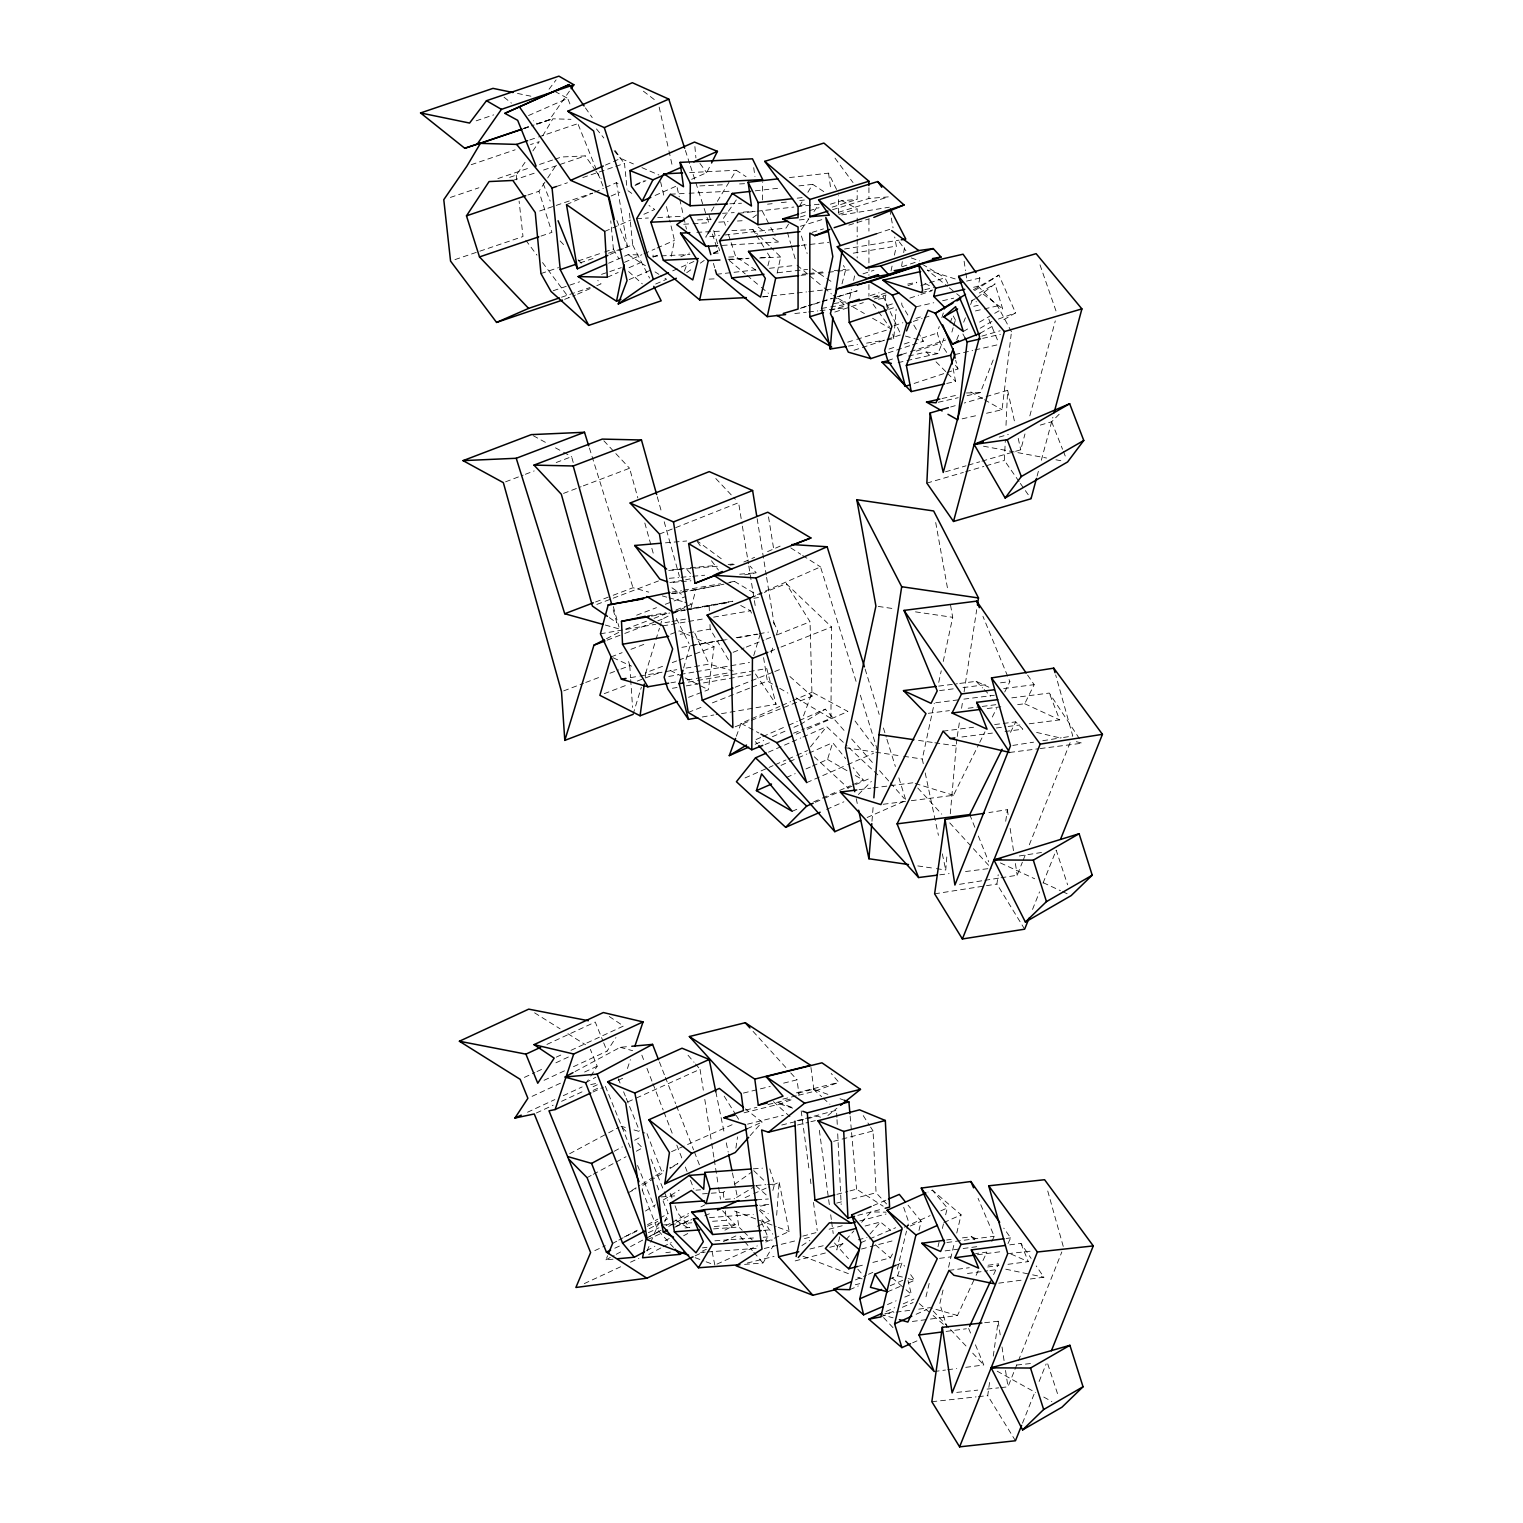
<?xml version="1.0" encoding="UTF-8"?>
<svg xmlns="http://www.w3.org/2000/svg" width="1523" height="1523" viewBox="0 0 1523 1523"><rect width="100%" height="100%" fill="white"/><g stroke="black" fill="none" stroke-linecap="round" stroke-linejoin="round"><path stroke-width="0.75" stroke-dasharray="5 3.75" d="M806.752 727.956L830.93 718.361L831.577 626.981L786.268 583.69L764.279 592.428M762.509 199.932L762.68 181.865M838.354 213.334L838.526 195.686M1019.039 481.515L1004.38 460.441L1005.351 439.405M1005.999 425.374L1007.636 390.326L964.326 403.005M776.654 1215.259L779.129 1182.248L768.506 1187.045M886.976 339.8L893.792 338.696L896.171 309.131M871.975 821.259L873.307 804.867M936.436 868.643L945.745 870.014L947.078 853.622M950.295 813.796L956.882 738.807M986.523 413.266L1002.039 409.725L1011.196 334.146M645.219 677.221L645.828 672.69L663.438 665.97M688.548 697.325L708.366 689.767L714.078 646.685L691.632 636.443M1024.655 929.182L996.899 884.044L998.212 874.754M1005.713 821.278L1007.35 809.665L988.903 812.559M1015.46 1440.758L987.723 1395.62L989.664 1381.666M993.263 1356.098L998.155 1321.241L984.201 1322.764M735.895 1148.075L737.551 1136.9M901.616 266.144L902.32 261.613M903.691 252.59L904.738 245.831M957.244 736.466L959.757 720.036M961.565 708.29L962.65 701.265M964.097 691.861L976.7 609.714M671.224 256.397L674.48 240.387L669.663 220.093M887.566 309.34L885.187 298.051L886.633 291.274M891.012 270.961L892.459 264.202M894.401 255.16L896.343 246.136L894.686 236.979M923.262 763.651L922.272 759.025L934.265 703.283M938.739 682.38L941.252 670.767M943.232 661.458L952.713 617.329L950.238 603.451M777.111 273.188L780.671 257.006L770.866 247.316M849.644 298.508L851.643 289.465M853.622 280.422L854.612 275.91M1011.481 331.786L997.565 305.876L978.052 286.267L979.898 278.062L977.309 274.387M839.744 1236.752L836.774 1249.964L844.542 1241.321M897.371 1269.154L906.509 1231.079M907.042 1228.852L908.66 1222.131L903.634 1207.206M918.978 1230.451L921.148 1221.332L908.051 1205.169M925.984 1296.758L929.811 1280.824M937.997 1246.671L939.082 1242.121M942.375 1228.471L943.46 1223.902M945.65 1214.802L947.287 1207.967L932.304 1190.11L928.002 1192.033M943.061 1290.057L939.786 1303.726L947.078 1327.466L933.142 1315.51M948.543 1267.269L954.559 1242.197M956.749 1233.078L961.108 1214.84L932.304 1190.11M767.897 265.725L770.105 257.235L765.174 249.315M842.01 283.868L845.779 269.343L843.38 265.478M772.865 1190.415L774.56 1184.113L769.362 1167.665M981.992 461.145L1020.753 449.799L1024.979 433.96M1029.834 415.874L1055.287 320.896M1037.087 476.128L1038.914 469.331M1041.332 460.27L1052.869 417.245M691.08 607.563L695.859 589.782L723.939 584.185M683.618 668.007L690.071 645.638M771.266 652.891L773.208 646.19M776.425 634.996L777.72 630.522L772.428 620.07M951.894 332.09L953.131 327.769M953.76 325.617L955.625 319.145M753.752 655.575L760.301 633.815M946.678 352.365L940.395 343.17L937.273 333.08L939.253 326.512M941.88 317.755L944.507 308.998M633.054 714.382L641.373 687.178M645.543 673.585L655.271 641.849M655.956 639.584L659.421 628.257M660.125 625.972L662.2 619.176L670.577 614.854M812.444 766.088L827.522 759.463L832.7 742.672L845.817 758.721M627.419 1068.556L630.389 1059.665M889.223 1279.339L897.58 1275.817L902.054 1262.662L904.586 1266.184M736.351 736.275L741.054 723.387L749.659 719.598M803.535 715.829L812.159 692.204L847.911 711.469L802.659 731.326M684.379 271.17L687.577 262.679M906.985 360.608L938.016 353.507L944.032 338.201M950.047 322.914L952.617 316.346M956.749 339.819L959.338 333.213M963.678 322.191L965.411 317.793M970.608 304.562L972.34 300.145L976.452 301.801M967.048 395.675L980.355 392.629L994.138 357.543M1001.03 877.781L1017.174 875.249L1022.371 862.189M1023.247 860.019L1025.855 853.489M1029.32 844.789L1070.155 742.539M1032.537 909.421L1039.543 891.869M1043.046 883.093L1056.2 850.158L1067.604 884.787M1000.992 1387.586L1007.979 1386.825L1014.071 1371.595M1014.927 1369.424L1017.535 1362.895M1018.411 1360.724L1061.836 1251.944M1022.485 1423.205L1034.745 1392.479M1039.124 1381.494L1046.149 1363.942M613.027 1259.178L605.926 1259.826L607.601 1255.714M664.694 1221.884L668.045 1213.679L662.924 1200.524M647.047 1251.03L649.807 1244.481M650.721 1242.292L659.002 1222.645M930.42 1319.07L957.472 1315.491L975.12 1277.454M976.091 1275.341L979.042 1269.002M982.963 1260.549L986.885 1252.096L975.596 1253.581M991.816 1241.454L994.233 1236.257L978.071 1198.354M993.624 1274.599L998.612 1263.823L985.095 1265.613M1007.998 1243.587L1010.644 1237.894L1003.79 1228.166M911.325 800.679L953.493 795.292L978.68 744.538M979.727 742.405L984.981 731.84M992.311 717.028L996.518 708.576M1004.742 691.975L1009.882 681.619L982.944 616.358M1010.491 732.411L1015.727 721.864L1022.866 729.193L1001.772 731.897M1017.688 704.635L1024.712 703.74L1034.174 684.665L1027.492 674.936M691.632 179.333L706.691 172.67L710.594 164.922M872.869 1262.434L890.384 1257.827L892.497 1253.981M542.683 135.909L552.83 118.813L570.954 119.327M744.557 1264.376L762.985 1263.024L773.398 1245.528M711.431 211.107L716.153 203.321M717.352 201.379L730.355 179.981M731.535 178.039L736.275 170.271L746.08 176.706M708.119 233.19L705.701 237.15L719.484 235.608M788.533 224.09L786.115 228.05L721.788 235.342M799.423 206.195L803.04 200.236M807.875 192.279L812.711 184.34L824.21 191.879M585.555 1083.976L589.439 1078.056M590.734 1076.076L597.206 1066.195L590.353 1049.347M573.467 1066.69L607.068 1051.137L615.92 1037.62M527.929 195.001L538.914 191.27L546.452 179.847M547.709 177.944L555.248 166.521M761.538 1222.36L767.878 1236.923L765.422 1240.617L772.256 1240.046M509.634 177.353L516.221 175.107L525.188 162.085M532.879 150.91L539.294 141.62L530.499 144.59M536.324 124.22L549.498 119.746L569.811 90.599M736.294 199.932L723.216 218.646L725.443 225.366M801.231 229.802L808.903 218.817M814.005 211.507L819.107 204.196L796.129 206.804M549.061 89.191L556.104 79.881M810.483 746.86L826.646 726.642L847.112 745.927M869.995 1234.049L880.465 1221.998L890.688 1230.317M750.173 1135.606L762.128 1122.07L745.394 1108.896M846.084 1239.589L853.87 1230.927M861.637 1222.284L870.947 1211.908L886.158 1212.175M858.401 794.511L871.346 781.413M1040.266 425.107L1051.651 421.776L1059.837 413.571M977.29 297.556L994.976 283.906L1002.648 308.75L979.042 322.381M827.903 1115.483L836.946 1108.23M752.876 217.637L756.607 214.952M702.522 1193.861L723.254 1192.338L727.061 1189.615M734.695 1184.209L751.829 1172.006M686.683 272.693L692.527 268.6M700.313 263.155L704.216 260.433M713.963 253.637L717.866 250.914L712.098 233.057M801.898 1245.567L809.893 1240.426M974.549 290.646L998.917 275.092L1015.574 312.862L1001.81 320.82M631.855 1190.434L639.812 1185.484M641.792 1184.266L653.729 1176.86M655.728 1175.623L663.685 1170.692M661.991 1173.491L642.097 1185.827L642.325 1190.244M669.949 1168.56L677.906 1163.629L669.777 1167.665M645.447 1211.032L655.404 1204.864M663.362 1199.934L679.277 1190.072M800.413 724.434L825.314 709.147L845.455 731.992M736.561 1197.478L753.961 1186.931M973.33 289.865L998.917 275.092M979.232 293.006L994.976 283.906M971.369 300.964L975.31 298.698M963.298 331.481L969.199 328.073M980.146 328.226L991.949 321.41M980.165 333.309L993.929 325.351M575.066 1071.545L620.204 1047.31L629.456 1046.472M585.574 1082.701L595.836 1077.199M569.64 1153.73L606.592 1133.912M608.648 1132.807L618.909 1127.306M614.169 1151.293L622.374 1146.876M634.691 1140.27L640.84 1136.977M587.059 1177.641L591.171 1175.432M593.228 1174.328L626.067 1156.719M636.328 1151.217L642.478 1147.904L635.852 1141.222M612.627 1243.415L616.739 1241.207M618.776 1240.103L637.261 1230.203M647.522 1224.682L657.784 1219.181M659.84 1218.076L668.045 1213.679M649.217 1228.699L667.683 1218.781M665.989 1225.653L670.101 1223.445M672.138 1222.341L688.567 1213.526M700.885 1206.92L704.978 1204.731M605.926 1259.826L614.131 1255.409M616.187 1254.324L622.336 1251.011M630.541 1246.614L646.97 1237.799M649.026 1236.695L661.344 1230.089M646.133 1238.466L660.487 1230.755M668.692 1226.358L689.234 1215.354M646.647 1250.63L654.871 1246.233M665.132 1240.712L669.225 1238.523M648.76 1254.457L661.058 1247.851M663.114 1246.747L671.319 1242.349M683.637 1235.743L687.749 1233.535M724.91 1230.165L735.171 1224.644L722.606 1210.747M606.497 638.708L619.042 632.235M672.671 613.788L691.48 604.06L684.741 602.175M627.876 1192.89L636.005 1188.854M546.928 1044.416L595.246 1022.047L602.841 1040.742M556.276 1057.152L562.577 1054.24M570.992 1050.337L623.497 1026.026L608.838 1016.222M524.388 1077.389L534.897 1072.535M536.991 1071.545L543.292 1068.632M555.895 1062.807L568.498 1056.962M544.054 1080.302L565.052 1070.574M532.098 1096.351L561.492 1082.72M584.604 1072.021L597.206 1066.195M527.548 1112.228L554.848 1099.587M563.263 1095.684L582.167 1086.927M536.363 1112.989L553.173 1105.203M561.568 1101.319L584.68 1090.62M593.075 1086.737L597.283 1084.776M593.094 1090.411L599.396 1087.498M592.942 1092.029L603.432 1087.175M618.148 1080.359L624.449 1077.446M594.808 1250.611L605.316 1245.738M624.221 1237L638.918 1230.184M647.332 1226.282L657.822 1221.427M614.816 1248.213L621.117 1245.3M648.417 1232.659L658.926 1227.785M584.299 1283.603L622.107 1266.089M630.503 1262.205L638.899 1258.322M695.173 1255.828L703.569 1251.925M627.819 1101.91L634.196 1099.035M636.309 1098.064L700.047 1069.279L703.34 1090.163M676.041 1226.282L690.909 1219.561M647.18 1239.722L659.935 1233.973M674.803 1227.252L691.804 1219.58M704.768 1215.849L711.146 1212.955M745.128 1197.611L751.505 1194.736M753.638 1193.765L766.374 1188.016M702.122 1251.202L706.367 1249.279M723.368 1241.607L736.104 1235.838M757.35 1226.243L770.105 1220.494M716.971 1264.109L757.331 1245.871M765.822 1242.045L772.199 1239.151M774.331 1238.199L789.2 1231.479L779.129 1182.248M671.567 1151.635L733.477 1124.107M747.203 1128.714L762.128 1122.07M904.262 1227.157L930.077 1215.64M940.833 1210.842L947.287 1207.967M943.898 1222.512L961.108 1214.84M886.024 1311.531L894.629 1307.705M903.234 1303.859L913.99 1299.062M880.808 1316.9L893.715 1311.151M902.32 1307.305L913.077 1302.527M916.123 1314.273L926.879 1309.475M912.658 1342.81L916.96 1340.887M635.719 184.492L644.305 180.704M655.08 195.477L676.593 185.977M629.208 279.604L650.721 270.104M680.819 256.816L689.424 253.008M672.709 270.847L679.163 268.01M681.314 267.058L694.221 261.347M713.564 252.799L717.866 250.914M528.538 115.539L567.679 98.367L571.201 107.105M605.45 165.093L620.661 158.411L633.435 163.951M566.48 204.615L592.58 193.154M594.751 192.203L603.451 188.395M605.621 187.443L616.491 182.665L620.318 185.349M611.123 195.991L619.823 192.184M635.053 185.501L645.923 180.723M604.726 231.439L630.808 219.978M643.867 214.267L654.738 209.489L648.988 205.472M610.038 254.455L616.568 251.6M618.738 250.648L627.438 246.821L616.491 182.665M608.572 263.232L628.142 254.646L641.621 254.95M624.468 262.337L641.868 254.703M644.039 253.751L654.909 248.991M657.098 248.021L674.48 240.387M607.315 277.243L618.186 272.465M629.056 267.705L644.286 261.023M652.986 257.197L657.327 255.293L652.834 255.198M564.633 299.346L575.427 295.062M577.56 294.129L594.636 286.629M596.788 285.696L601.052 283.83L597.778 280.384M655.671 284.039L666.541 279.261L660.792 275.568M743.852 562.025L754.627 557.304M767.554 551.631L782.632 545.025M749.411 598.101L820.516 566.899L856.859 683.922M751.829 718.666L779.833 706.367M781.984 705.435L790.608 701.646M792.76 700.694L812.159 692.204M760.662 737.513L754.209 740.349L757.312 743.852M762.833 736.561L786.534 726.166M788.686 725.234L797.31 721.445M799.461 720.493L825.314 709.147M755.161 744.29L763.765 740.502M772.389 736.732L785.316 731.059M793.94 727.271L798.242 725.386M796.205 734.162L800.508 732.277M768.468 752.153L790.018 742.71M792.169 741.758L800.793 737.97M802.945 737.037L826.646 726.642M745.052 777.948L773.056 765.65M775.207 764.717L785.982 759.977M788.133 759.044L794.606 756.208M796.757 755.256L807.533 750.534M780.994 765.365L787.448 762.528M789.618 761.576L796.072 758.74M798.223 757.807L806.847 754.018M808.999 753.085L832.7 742.672M786.591 777.415L795.215 773.646M805.991 768.925L810.293 767.021M806.714 782.613L845.493 765.593M847.645 764.66L873.517 753.314M792.207 811.302L798.661 808.466M813.758 801.84L820.212 799.004M822.363 798.071L837.46 791.446M839.611 790.494L850.386 785.773M852.537 784.84L863.313 780.1L853.108 767.63M815.319 802.278L821.792 799.442M823.943 798.509L836.869 792.836M847.645 788.114L871.346 777.701M826.608 809.379L843.856 801.821M867.139 817.489L903.767 801.422M873.288 1205.607L886.31 1200.01M860.952 1242.654L867.463 1239.855M869.633 1238.922L895.657 1227.728M910.316 1225.996L921.148 1221.332M855.469 1279.891L866.301 1275.227M868.472 1274.275L872.812 1272.409M849.682 1289.695L858.344 1285.964M890.155 1285.736L903.158 1280.139M887.471 1304.564L896.133 1300.813M904.814 1297.082L911.325 1294.283L908.051 1280.557M895.791 1265.327L902.054 1262.662M887.528 1291.79L900.055 1286.478M908.412 1282.937L914.676 1280.291L909.631 1273.228M659.459 534.078L738.598 502.685L742.006 523.798M751.086 597.644L762.09 593.285M733.115 652.301L744.1 647.941M746.289 647.066L763.88 640.098M766.088 639.222L774.883 635.738M777.073 634.863L810.046 621.784L786.268 583.69M770.029 651.406L778.824 647.922M781.013 647.047L831.577 626.981M735.209 687.216L772.58 672.385M774.769 671.51L781.375 668.902M688.225 712.459L703.607 706.367M712.402 702.865L749.773 688.053M751.981 687.178L767.364 681.067L777.606 687.082M735.095 726.814L812.026 696.278L810.046 621.784M764.984 744.538L769.382 742.786M793.559 733.191L804.544 728.832M505.56 481.82L523.17 475.119M525.378 474.281L534.173 470.931M556.2 462.535L571.601 456.672L573.505 463.487M563.51 493.395L581.139 486.694M583.328 485.856L629.57 468.246L637.832 497.907M595.569 601.985L610.97 596.102M613.179 595.265L632.997 587.726L648.741 592.123M596.845 604.422L658.488 580.929M636.652 615.216L656.47 607.658M665.265 604.307L671.871 601.794M674.08 600.957L685.083 596.769M625.439 629.227L651.863 619.157M654.052 618.319L667.264 613.293M676.079 609.942L687.082 605.754M607.163 640.155L622.564 634.272M624.773 633.435L655.594 621.689M657.803 620.851L662.2 619.176M611.123 656.87L622.126 652.663M630.941 649.312L646.361 643.448M670.577 634.215L679.372 630.865L689.576 635.51M563.7 690.871L583.518 683.313M585.727 682.475L601.128 676.612M609.942 673.242L618.757 669.892M620.946 669.054L629.761 665.703L627.857 658.888M672.252 662.619L676.65 660.944M678.858 660.106L714.078 646.685M604.269 693.65L628.485 684.417M637.299 681.067L661.515 671.833M744.081 1112.799L779.814 1103.966L792.817 1099.225M798.509 1095.265L814.139 1091.401L838.887 1082.339L831.196 1073.468M998.403 319.068L1015.574 312.862M476.166 120.831L493.719 114.872M524.026 128.179L528.424 126.695M523.17 128.694L534.135 124.962M524.293 128.503L528.69 126.999M537.467 124.029L552.83 118.813M529.814 139.945L536.401 137.698M538.609 136.956L578.112 123.553M471.235 164.693L515.136 149.806M497.869 178.591L530.785 167.435M539.561 164.446L552.735 159.991M554.924 159.23L561.511 157.002L585.289 155.898L594.522 169.091M450.37 197.438L478.907 187.767M512.851 180.456L534.801 173.013M543.578 170.043L585.289 155.898M556.447 186.491L567.432 182.76M582.795 177.563L613.522 167.13M615.73 166.388L624.506 163.418L627.076 189.061M539.637 211.012L592.333 193.154M454.958 259.614L522.998 236.541L519.096 201.112M540.97 236.103L551.935 232.372L538.914 191.27M540.951 273.569L558.522 267.629M578.264 260.928L602.423 252.742M604.612 251.999L613.388 249.011L610.761 220.835M579.996 262.908L593.17 258.434M608.534 253.218L632.692 245.032L629.418 212.382M553.23 290.741L579.578 281.812M601.528 274.368L621.27 267.667M561.53 297.213L590.067 287.542M876.753 233.647L889.908 229.288M863.008 273.854L873.974 270.237M902.092 266.715L917.436 261.632M870.28 295.633L879.057 292.74M872.907 297.194L886.062 292.835M907.994 285.601L916.77 282.688M834.794 312.063L863.313 302.639M874.278 299.003L883.054 296.109L900.931 334.774L850.5 351.432M920.825 285.715L927.393 283.545M929.601 282.821L944.945 277.738L949.057 285.867M887.947 305.342L892.345 303.877M909.878 298.089L918.655 295.195M920.844 294.453L931.809 290.836M888.69 309.359L895.277 307.17M894.077 325.675L902.853 322.762M916.008 318.421L920.387 316.974M913.305 321.41L922.062 318.497M924.271 317.774L930.839 315.604M889.032 349.034L895.619 346.844M904.376 343.951L910.963 341.78M921.929 338.163L937.273 333.08M888.328 352.803L910.259 345.55M912.448 344.826L923.414 341.209L918.616 333.156M901.787 354.516L908.355 352.346M910.545 351.623L945.631 340.029M887.776 360.551L894.344 358.381M916.275 351.128L940.395 343.17M914.105 383.453L944.793 373.306M947.001 372.583L957.967 368.947L955.683 360.266M549.498 119.746L537.2 123.706L533.507 120.774M800.356 205.757L807.171 203.663M800.831 213.334L819.031 207.718M830.397 204.196L841.762 200.693L857.182 199.437L857.182 190.451M800.356 216.989L807.171 214.876M832.167 207.147L857.182 199.437M832.548 209.698L868.929 198.466L888.499 196.867L838.488 212.306M800.356 226.28L823.086 219.255M838.983 214.343L857.182 208.708L857.182 215.752M812.102 232.391L823.467 228.869M848.825 225.099L869.29 218.779M801.821 307.646L806.371 306.237M808.637 305.533L820.002 302.011M822.287 301.307L831.368 298.508M800.356 308.369L811.721 304.867M813.986 304.162L857.182 290.817L835.918 297.099M830.282 310.445L846.198 305.533M847.664 342.161L854.479 340.067M856.764 339.362L886.31 330.224M981.878 336.126L1000.116 330.777M950.638 407.003L955.207 405.67M999.221 437.101L1008.34 434.436M945.516 471.806L966.039 465.81M968.304 465.143L979.708 461.812M926.86 483.115L963.336 472.435M965.62 471.768L983.858 466.438M986.143 465.771L1004.38 460.441M726.033 583.614L734.41 581.367L756.741 594.674M798.033 1093.19L813.377 1089.154L828.912 1094.732M797.119 1120.623L836.546 1110.248L836.889 1117.33M833.614 1141.317L873.041 1130.942L876.068 1192.756L886.576 1203.931M836.869 1194.356L847.816 1191.481M850.005 1190.91L856.573 1189.177L883.169 1206.216M836.641 1203.113L843.228 1201.4M851.985 1199.096L876.068 1192.756M857.811 1215.354L883.016 1208.843M859.81 1220.932L886.1 1214.021M802.792 1236.124L815.947 1232.659M829.083 1229.213L842.219 1225.748M865.14 1226.015L880.465 1221.998M829.768 1247.299L845.113 1243.263M858.249 1239.817L867.006 1237.514M795.158 1260.911L825.828 1252.858M861.504 1249.012L868.072 1247.28M870.261 1246.709L894.344 1240.369M857.544 1266.47L864.112 1264.737M743.414 1093.076L770.219 1086.451M783.622 1083.139L797.024 1079.826L799.023 1094.713M796.434 1092.829L838.887 1082.339M782.879 1099.13L796.282 1095.818M745.699 1110.077L756.855 1107.316M768.03 1104.556L792.607 1098.502M747.584 1124.145L783.317 1115.312M781.737 1125.021L817.47 1116.188L820.878 1117.292M797.462 1125.021L808.637 1122.261M810.864 1121.709L815.338 1120.604M764.26 1248.517L795.539 1240.788M804.468 1238.58L811.169 1236.923M747.26 1263.043L774.065 1256.418M809.893 1249.031L823.296 1245.719M855.317 1284.765L859.772 1283.661M924.804 289.675L933.656 287.638M966.591 281.108L979.898 278.062M921.643 292.549L932.723 290.017M973.616 287.276L978.052 286.267M916.046 306.808L933.77 302.753M942.623 300.735L953.703 298.184M973.768 306.313L978.204 305.304M975.424 310.939L982.068 309.416M984.277 308.922L997.565 305.876M982.697 338.373L1000.402 334.318M908.565 356.077L926.289 352.022L938.016 353.507M898.132 362.645L904.776 361.122M954.997 354.535L972.721 350.48M974.948 349.966L997.089 344.902M946.697 383.472L955.568 381.435L953.112 368.338M942.033 398.55L957.529 395.009M966.401 392.972L980.355 392.629M938.263 402.262L958.195 397.693M962.155 418.844L977.671 415.303M590.696 1084.604L597.149 1083.234M907.708 284.078L916.675 282.193M672.233 612.57L732.849 601.223L686.721 609.181M760.491 1206.121L768.925 1204.465L759.691 1205.207M683.37 580.149L669.663 582.624L679.106 581.805M685.655 579.73L690.224 578.911M744.766 574.837L756.208 572.781L750.097 566.137M672.138 592.104L681.371 590.524M683.675 590.124L720.569 583.747M729.803 582.167L734.41 581.367M671.3 593.665L680.534 592.066M682.837 591.686L719.732 585.308M672.804 593.761L695.859 589.782M647.503 615.939L665.97 612.76M675.184 611.161L684.417 609.581M673.147 612.208L684.684 610.228M686.987 609.828L728.508 602.67M753.885 598.292L758.492 597.492M651.482 616.149L669.93 612.969M600.424 633.796L655.785 624.259M665.018 622.66L669.625 621.86M671.929 621.46L685.769 619.08M662.867 625.896L704.388 618.738M713.621 617.139L750.515 610.78L752.286 614.968M680.191 634.291L710.175 629.132L729.479 661.534M692.375 645.238L726.985 639.26M736.199 637.68L756.969 634.101M759.273 633.701L768.487 632.102M681.866 647.351L718.78 640.974M721.083 640.574L727.994 639.393M737.227 637.794L757.978 634.215M630.674 677.621L637.585 676.421M639.888 676.041L662.962 672.062M665.265 671.662L676.802 669.663M686.035 668.083L709.09 664.104L733.305 671.034M668.749 676.44L677.982 674.841M680.286 674.442L694.126 672.062M696.43 671.662L728.717 666.084M731.04 665.684L749.487 662.505M670.92 682.799L675.527 681.999M687.063 680.019L693.993 678.82M696.297 678.42L728.584 672.861M688.339 682.095L695.269 680.895M697.572 680.495L766.754 668.559L776.083 704.254L716.115 714.592M672.424 688.282L677.05 687.482M686.264 685.883L750.858 674.746M702.274 716.99L713.811 714.991M841.705 214.933L889.337 207.185M844.523 249.03L898.97 240.158M853.223 253.161L896.343 246.136M833.938 303.572L845.284 301.725M874.773 296.909L886.119 295.062M821.659 308.388L828.455 307.284M830.739 306.904L844.351 304.695M878.371 299.155L885.187 298.051M848.406 346.083L857.487 344.617M866.549 343.132L884.711 340.181M1012.795 745.432L1033.565 742.177M1042.779 740.711L1061.226 737.817M1063.53 737.456L1072.763 736.009L1055.667 674.917M1019.306 855.964L1042.36 852.347M959.509 884.311L982.582 880.675M984.886 880.313L998.726 878.143M934.627 893.83L996.899 884.044M677.107 569.278L668.578 570.459L720.531 565.966M679.239 568.993L685.617 568.117L694.793 578.074M729.974 565.147L734.238 564.576M946.659 1239.969L951.171 1239.379M962.441 1237.875L971.465 1236.695L977.709 1239.436M946.868 1242.501L994.233 1236.257M1006.132 1238.485L1010.644 1237.894M945.098 1250.878L960.88 1248.803M963.145 1248.498L978.927 1246.404M1009.673 1244.862L1020.943 1243.377L1031.128 1258.417M939.52 1258.36L950.79 1256.856M977.423 1254.762L1002.229 1251.487M949 1270.372L969.294 1267.707M987.665 1267.003L998.955 1265.518M1007.979 1264.318L1028.272 1261.634L1020.943 1243.377M967.448 1273.495L987.742 1270.81M989.988 1270.506L996.765 1269.63M998.745 1283.166L1021.286 1280.196M1030.31 1278.996L1043.845 1277.207L1036.211 1265.937M884.901 1313.626L893.925 1312.426M896.19 1312.141L909.707 1310.351M918.731 1309.152L930.001 1307.667L957.472 1315.491M912.372 1321.45L928.154 1319.375M946.088 1331.426L966.401 1328.76M934.189 1371.519L945.459 1370.034M947.725 1369.729L956.749 1368.53M965.753 1367.349L983.801 1364.951L974.891 1343.476M665.818 1252.687L670.387 1252.096M702.446 1247.889L707.015 1247.299M938.663 686.111L957.396 683.732M959.737 683.427L976.148 681.333L988.865 687.197M939.577 690.604L953.645 688.796M963.012 687.596L988.789 684.303M1000.516 682.818L1009.882 681.619M1003.714 688.548L1034.174 684.665M935.75 702.731L961.527 699.438M963.869 699.133L994.348 695.25M1011.805 697.858L1049.29 693.06L1079.845 739.302M928.307 713.316L949.4 710.632M968.152 708.233L979.86 706.729M982.202 706.444L998.612 704.349M987.209 708.538L1001.277 706.729M943.061 731.154L973.54 727.252M994.633 724.567L1015.727 721.864M996.423 727.975L1005.789 726.776M1008.131 726.471L1019.858 724.986M1029.224 723.787L1059.703 719.884L1049.29 693.06M961.927 736.98L992.406 733.077M1009.73 752.438L1037.848 748.859M1040.209 748.554L1082.396 743.167L1075.524 741.549M859.105 789.676L870.813 788.172M873.155 787.886L913 782.784M883.188 804.277L908.964 800.984M939.729 874.83L949.115 873.631M965.525 871.537L988.96 868.548M789.485 177.563L828.55 173.146L838.545 193.478M755.256 190.832L778.234 188.243M798.928 185.901L812.711 184.34M797.176 198.161L804.087 197.381M767.535 204.196L772.142 203.682M781.337 202.635L788.229 201.855M799.708 200.56L804.315 200.046M738.693 213.296L754.78 211.488M757.064 211.221L793.845 207.052M799.27 219.959L808.466 218.931M801.365 245.412L828.95 242.29M716.629 274.273L755.694 269.857M769.477 268.295L794.759 265.44M777.739 272.731L807.609 269.343M802.126 274.273L806.714 273.759M809.018 273.493L825.104 271.684M834.28 270.637L845.779 269.343M800.965 275.358L826.228 272.503M828.531 272.236L835.423 271.456M837.726 271.208L849.206 269.895M762.814 296.871L794.987 293.216M797.291 292.968L806.486 291.921M808.77 291.674L834.052 288.799M794.816 313.529L806.314 312.234M808.599 311.968L817.794 310.92M820.097 310.673L826.989 309.892M829.293 309.626L845.36 307.817M1007.712 1253.676L1030.976 1251.145M1016.755 1365.046L1030.728 1363.523M956.768 1392.403L977.728 1390.118M987.037 1389.109L998.669 1387.853M931.848 1401.712L976.072 1396.896M978.394 1396.629L987.723 1395.62M685.026 1227.938L689.748 1227.5L677.944 1213.279L674.518 1204.446M714.268 1226.548L735.171 1224.644M665.437 542.835L686.683 540.989M690.357 567.698L716.324 565.471M728.127 564.443L735.228 563.834M669.263 578.302L678.706 577.484M681.067 577.274L690.509 576.456M692.87 576.246L704.692 575.237M739.664 574.209L756.208 572.781M681.466 581.596L690.909 580.796M763.518 1230.394L770.448 1229.822M753.238 1168.845L762.452 1168.16M756.131 1185.465L765.898 1184.685M767.649 1184.627L774.56 1184.113M695.992 1190.167L700.599 1189.825M661.039 1196.926L674.86 1195.898M725.424 1199.343L734.638 1198.658M756.779 1199.838L768.296 1198.982M709.528 1217.6L753.314 1214.364M661.877 1225.025L691.823 1222.817M712.555 1221.294L726.395 1220.266L734.01 1229.175M713.545 1228.89L738.883 1227.024L742.215 1230.26M714.877 1240.826L728.698 1239.798M731.002 1239.627L754.056 1237.932M763.27 1237.247L767.878 1236.923M700.599 1252.458L705.206 1252.115M707.51 1251.944L758.207 1248.213M722.511 213.315L734.181 212.611M743.529 212.059L755.218 211.354M683.732 224.243L690.738 223.824M693.079 223.691L709.413 222.701M718.761 222.149L728.108 221.577M737.456 221.025L742.12 220.74M722.264 245.393L778.329 242.043L776.178 237.893M689.576 172.575L736.275 170.271M699.857 185.92L725.538 184.645M739.55 183.94L746.556 183.598M670.444 194.183L686.797 193.364M689.119 193.25L731.154 191.156M729.803 203.815L741.473 203.225M636.69 218.589L648.36 217.998M657.708 217.542L681.048 216.38M697.553 219.921L711.546 219.217M696.849 232.334L722.53 231.058M731.878 230.601L752.876 229.554L757.788 234.39M652.548 256.321L689.9 254.474M713.24 253.313L720.246 252.97M728.756 257.063L735.761 256.702L757.312 271.113M728.07 259.31L749.088 258.263M760.758 257.692L770.105 257.235M729.308 259.557L747.983 258.624M759.653 258.053L780.671 257.006M709.128 279.128L716.134 278.785M762.699 296.795L769.705 296.433M878.238 606.421L894.534 608.8M915.475 611.865L952.713 617.329M918.559 740.387L932.533 742.443M934.855 742.786L955.797 745.851M845.474 747.755L873.402 751.848M875.725 752.191L901.33 755.96M903.653 756.284L922.272 759.025M917.817 865.921L934.113 868.3M983.496 446.201L1046.568 458.023M1055.896 459.775L1062.902 461.088M517.496 93.436L530.88 96.196M1005.77 1269.192L1030.405 1274.389M1032.632 1274.846L1043.845 1277.207M1036.611 732.411L1061.778 738.331M897.58 1275.817L906.128 1278.044M908.26 1278.597L914.676 1280.291M620.204 1047.31L632.673 1050.699M662.238 595.893L666.731 597.149M668.978 597.778L682.494 601.547M605.24 625.039L618.738 628.809M905.424 336.05L923.414 341.209M620.965 1126.201L625.306 1127.458M633.987 1129.933L644.838 1133.036M880.389 1314.216L893.068 1317.833M915.247 783.488L953.493 795.292M955.207 278.956L927.279 270.028L947.477 286.305M779.814 1103.966L792.645 1108.135M911.249 257.92L919.645 260.909M840.011 1098.73L844.446 1100.31M778.424 1102.5L793.959 1108.078M734.638 1211.052L776.102 1226.586M778.291 1227.405L789.2 1231.479M695.192 1257.712L703.931 1260.987M706.101 1261.805L712.65 1264.242M802.888 1256.208L848.977 1273.875M857.735 1277.245L862.132 1278.92M641.944 167.625L658.964 175.012M1010.967 1254.038L1028.272 1261.634M613.16 657.784L631.531 666.16M1024.712 703.74L1059.703 719.884M1000.364 862.913L1034.688 878.771M1043.274 882.731L1060.427 890.65M1062.578 891.64L1069.013 894.61M760.129 1209.548L768.296 1213.584M670.234 670.387L682.951 676.859M685.064 677.925L708.366 689.767M841.762 200.693L857.182 208.708M741.054 723.387L758.93 733.02M924.918 283.278L930.553 286.343M740.711 605.469L750.515 610.78M554.867 91.399L567.679 98.367M533.317 435.73L547.423 443.44M555.495 447.857L561.53 451.151M563.548 452.255L571.601 456.672M997.222 1371.195L1035.659 1392.574M1043.769 1397.067L1051.86 1401.56M970.817 391.963L982.525 398.626M984.486 399.73L1002.039 409.725M837.955 298.28L864.398 313.548M872.546 318.25L890.86 328.816M827.522 759.463L847.416 770.924M855.355 775.512L863.313 780.1M779.662 688.282L787.867 693.098M796.072 697.915L830.93 718.361M922.481 264.355L944.945 277.738M534.592 1012.833L560.083 1028.806M567.927 1033.717L585.574 1044.778M790.742 547.88L800.679 554.22M802.659 555.495L820.516 566.899M628.142 254.646L645.428 265.725M655.023 271.875L658.869 274.33M675.736 1220.018L687.292 1227.462M812.216 268.829L833.29 282.897M671.948 587.783L681.333 594.198M609.333 617.634L616.834 622.774L612.398 606.858M627.971 190.718L631.798 193.402M696.125 540.17L722.454 559.607M758.245 227.117L765.555 232.543M772.846 237.969L778.329 242.043M983.192 294.148L1002.648 308.75M643.391 91.19L656.28 101.089M504.037 97.205L511.404 103.107M949.324 287.79L954.845 292.226M956.672 293.711L960.347 296.661M797.043 265.173L807.894 274.254M809.703 275.758L822.363 286.362M824.171 287.866L831.406 293.92M833.214 295.443L845.855 306.028M729.174 260.433L745.242 273.893M747.031 275.396L759.539 285.848M761.329 287.352L768.468 293.33M892.021 1277.721L904.3 1288.268M906.052 1289.772L911.325 1294.283M919.207 1303.555L931.41 1314.006M875.363 1244.767L890.384 1257.827M755.903 1185.751L767.345 1195.917M789.885 676.498L812.026 696.278M628.618 271.551L642.325 283.868M813.377 1089.154L821.659 1096.693M823.296 1098.197L829.921 1104.232M773.417 1101.605L789.961 1116.683M814.329 756.817L848.292 788.286M848.806 747.546L877.819 774.864M753.752 1170.654L764.984 1181.429M743.871 1231.879L752.191 1239.969M759.425 236.008L769.229 245.698M971.465 1236.695L974.549 1239.779M926.289 352.022L929.544 355.297M936.036 361.827L945.802 371.631M947.42 373.268L955.568 381.435M622.602 1127.877L625.915 1131.208M976.148 681.333L982.563 687.901M984.182 689.557L990.597 696.125M560.121 240.958L565.033 246.098M578.131 259.805L581.405 263.251M759.52 1210.385L770.885 1222.398M715.791 478.527L735.342 499.239M933.18 1311.036L949 1327.885M950.58 1329.579L966.401 1346.427M972.721 1353.166L983.801 1364.951M883.568 1317.585L893.049 1327.694M603.87 440.813L629.57 468.246M917.798 788.019L941.766 814.177M949.762 822.896L991.302 868.243M753.066 1031.395L789.181 1071.183M790.742 1072.915L797.024 1079.826M673.471 1247.432L657.784 1230.051L641.564 1188.321M834.471 1242.958L848.482 1258.702M857.811 1269.211L862.494 1274.446M851.662 739.017L873.364 763.594M879.571 770.619L888.861 781.166M890.422 782.917L904.376 798.718M688.034 1055.23L694.031 1062.254M695.535 1064.025L700.047 1069.279M740.121 1236.295L743.167 1239.855M744.69 1241.645L752.324 1250.554M753.847 1252.325L762.985 1263.024M596.464 128.922L603.85 138.003M614.169 150.701L624.506 163.418M525.797 240.253L536.953 255.122M542.531 262.565L569.012 297.861M855.031 720.988L876.391 749.525M899.236 241.814L905.918 250.762M697.534 542.055L700.313 545.786M711.469 560.731L718.437 570.078M834.985 158.125L853.013 182.57M761.976 1219.542L772.808 1234.201M699.952 163.437L706.691 172.67M873.041 304.2L877.153 309.873M878.524 311.777L889.489 326.931M585.441 107.905L592.219 117.614M615.254 150.644L620.661 158.411M595.836 170.976L601.109 178.515M1020.372 483.438L1031.033 498.763M955.454 365.273L957.967 368.947M755.465 673.966L776.083 704.254M863.236 1115.598L869.366 1125.192M870.585 1127.096L873.041 1130.942M724.167 1096.16L735.038 1113.541M736.256 1115.464L738.655 1119.329M752.876 229.554L755.332 233.514M756.569 235.475L763.956 247.335M907.841 315.052L901.844 305L901.654 300.659M913.838 325.122L917.417 331.157M613.388 249.011L618.985 258.967M953.265 316.023L955.397 320.001M962.898 333.956L965.049 337.935M762.223 210.935L769.724 225.442M770.809 227.517L775.093 235.818M632.692 245.032L649.579 278.1M676.326 618.49L689.005 643.544M694.774 633.13L709.09 664.104M988.77 319.068L997.546 340.162M968.647 1328.456L971.312 1334.89M603.679 1042.817L607.068 1051.137M618.3 1078.741L620.07 1083.1M623.592 1091.782L625.363 1096.141M626.239 1098.311L639.508 1130.904M650.987 1159.155L663.362 1189.577M664.237 1191.767L667.778 1200.448M605.373 1086.261L630.408 1147.866M637.566 1165.457L654.566 1207.263M969.732 814.577L974.91 827.465M978.356 836.051L988.713 861.809M578.226 124.562L603.717 187.881M616.891 220.626L627.438 246.821M543.159 183.617L550.184 201.093M1051.651 421.776L1062.559 449.266M1063.397 451.379L1065.91 457.738M659.402 1061.95L664.523 1075.124M665.38 1077.313L675.622 1103.68M676.479 1105.869L693.555 1149.808M694.412 1151.997L699.533 1165.171M641.849 1055.153L643.544 1059.551M646.951 1068.327L652.072 1081.482M652.929 1083.672L663.171 1110M664.009 1112.209L672.538 1134.14M676.802 1145.106L681.923 1158.28M685.331 1167.056L687.044 1171.434M690.452 1180.211L693.86 1188.987M647.008 1133.664L662.486 1173.471M670.215 1193.385L673.661 1202.218M656.965 1185.18L659.516 1191.747M1040 264.85L1056.315 311.872M801.403 236.008L807.171 253.503M728.375 234.314L735.761 256.702M1047.729 1363.904L1058.409 1396.363M685.388 150.453L689.729 163.837M690.452 166.083L703.436 206.252M704.159 208.499L706.31 215.181M707.034 217.427L709.204 224.128M589.42 448.048L632.997 587.726M865.121 669.092L879.19 714.401M883.416 727.994L886.215 737.056M886.919 739.321L895.372 766.507M898.875 777.834L905.918 800.489M860.343 695.173L877.115 749.183M787.41 232.429L790.627 243.337M791.256 245.527L795.768 260.814M709.071 214.99L711.032 221.692M713.678 230.62L719.598 250.724M713.411 263.365L714.706 267.724M1047.748 1191.024L1063.568 1247.584M657.27 496.784L661.705 512.699M664.218 521.78L679.391 576.322M644.819 523.017L653.71 554.981M613.331 606.63L619.004 627.076M660.582 181.77L664.314 197.552M666.465 206.576L669.13 217.846M659.154 107.105L668.426 148.531M668.94 150.834L672.538 166.94M677.164 187.634L679.22 196.848M679.734 199.151L683.332 215.257M683.846 217.542L686.416 229.059M1007.636 390.326L1014.699 422.347M1018.221 438.357L1020.753 449.799M892.821 334.184L893.792 338.696M925.203 772.903L938.415 835.327M942.318 853.832L945.745 870.014M856.231 798.623L857.696 805.572M715.848 1091.877L724.377 1133.588M726.281 1142.84L728.184 1152.111M732.449 1172.957L737.665 1198.449M712.098 1251.639L714.839 1265.061M889.756 209.47L893.049 227.803M935.712 522.522L947.744 589.591M768.525 516.887L773.779 549.536M757.159 518.677L766.24 575.009M766.602 577.35L774.179 624.297M742.386 526.158L748.44 563.7M748.821 566.061L755.256 605.964M763.575 657.593L767.364 681.067M704.787 1099.435L711.355 1141.184M711.717 1143.506L713.906 1157.423M714.268 1159.745L718.266 1185.256M718.628 1187.578L720.455 1199.191M1007.35 809.665L1008.397 816.69M1010.149 828.398L1013.652 851.833M1015.403 863.541L1017.174 875.249M998.155 1321.241L1000.268 1335.29M1002.02 1346.998L1004.133 1361.067M1005.523 1370.433L1007.979 1386.825M736.599 1211.756L738.883 1227.024M964.116 261.252L965.506 270.637M965.849 272.998L966.896 280.042M828.55 173.146L830.663 188.262M753.714 167.644L754.951 176.497M810.94 1067.49L814.139 1091.401M819.355 1130.275L829.426 1205.397M830.701 1214.783L831.33 1219.485M831.634 1221.827L833.214 1233.573M801.193 1110.914L809.056 1169.569M810.312 1178.954L810.94 1183.657M813.472 1202.428L817.242 1230.584M723.254 1192.338L724.034 1199.324M725.348 1210.956L726.395 1220.266M516.221 175.107L516.735 179.847M694.888 146.589L695.916 157.897M850.139 1116.073L851.376 1130.218M851.585 1132.579L856.573 1189.177M629.761 665.703L630.541 677.297M630.693 679.601L632.578 707.434M837.003 1119.691L837.25 1124.393M837.707 1133.816L841.172 1204.541M709.147 606.211L709.356 610.799M709.965 624.544L710.175 629.132M868.929 187.691L868.929 198.466M868.929 219.483L868.929 231.096M868.929 240.387L868.929 263.631M868.929 265.973L868.929 275.263M868.929 284.554L868.929 296.185M857.182 218.094L857.182 236.865M857.182 239.206L857.182 257.977"/><path stroke-width="1.5" d="M762.776 745.394L751.791 749.773L752.438 658.393L707.129 615.102L751.086 597.644M727.461 203.93L690.109 205.776L690.319 183.198L680.096 162.39L752.476 158.811L762.699 179.619L690.319 183.198M787.772 221.273L757.902 224.643L758.13 202.578L748.117 182.246L777.986 178.857M948.372 407.669L930.134 413L926.86 483.115L953.512 521.456L1031.033 498.763L1036.478 478.393M750.934 1169.017L704.844 1172.405L703.683 1189.273L689.215 1175.394L658.736 1197.078L661.877 1225.025L698.467 1267.764L739.95 1264.718M846.141 346.463L830.244 349.053L832.834 317.203M908.508 864.55L868.929 858.744L871.784 823.619M873.859 797.843L878.999 734.6L901.692 586.717L856.821 499.696L933.637 510.966L978.489 597.968L977.423 605.012M965.049 337.935L967.181 341.913L957.739 419.853L947.972 414.313M611.123 656.87L599.872 695.326L640.098 715.772L644.324 684.017M984.277 813.282L945.079 819.431L934.627 893.83L962.384 938.968L1024.655 929.182L1029.034 918.217M981.859 1323.011L942.299 1327.314L931.848 1401.712L959.604 1446.85L1015.46 1440.758L1021.609 1425.395M748.688 1137.3L735.228 1152.53L664.789 1183.847L669.435 1152.587L648.893 1119.748L719.332 1088.431L743.529 1107.43M834.28 301.307L841.895 251.657M606.401 264.183L578.131 276.577L616.529 301.211L624.011 264.621M746.346 297.594L699.666 299.917L708.29 260.604L680.514 233.133L689.843 232.676M785.621 314.576L767.249 316.651L775.683 278.214L748.516 251.39L799.08 245.66M945.136 307.855L933.751 296.414L935.579 288.209L918.769 264.355L963.069 254.208L976.015 272.56M796.148 1256.513L800.603 1236.695L794.93 1121.195M883.131 1306.429L863.617 1314.825L859.791 1298.795L873.46 1241.873L851.604 1214.935L871.118 1206.54M910.507 1343.762L901.902 1347.608L894.61 1323.868L915.932 1234.982L937.445 1225.387M756.779 1199.838L706.082 1203.57L710.042 1188.854L704.844 1172.405M953.512 521.456L1004.399 331.576L958.614 276.329L1036.116 253.656L1081.901 308.902L1054.068 412.733M643.62 598.444L608.21 604.898L600.424 633.796L621.441 679.22L647.865 686.778L668.616 683.199M878.714 275.13L837.041 288.913L830.416 313.51L848.311 352.156L870.794 358.609L886.139 353.526M697.667 717.771L688.434 719.37L679.125 683.694L682.989 670.253M909.707 384.9L905.328 386.347L897.39 355.963L906.718 323.58L892.307 295.138L869.861 281.736L837.041 288.913M633.054 714.382L564.805 740.387L593.951 645.181L604.403 639.793M756.417 790.646L761.595 773.874L792.207 811.302L756.417 790.646L771.514 784.04M693.079 1256.799L646.856 1278.197L606.421 1252.115L548.984 1110.838L555.134 1109.544L573.714 1054.011L643.03 1021.914L634.844 1046.339M874.906 1274.161L870.433 1287.316L887.528 1291.79L874.906 1274.161L895.791 1265.327M748.688 747.127L729.289 755.617L735.571 738.427M676.326 278.271L618.262 303.915L627.057 280.556L593.608 130.997L567.812 111.198L632.331 82.699L668.787 99.109L684.665 148.226M906.585 330.853L916.046 306.808L882.959 280.175L920.634 271.551M944.488 383.967L911.249 391.582L906.375 365.406L928.04 310.292L936.264 313.605M952.313 363.978L950.676 355.259L953.284 348.653M962.384 938.968L1040.19 744.119L991.492 677.906L1053.764 668.14L1102.443 734.333L1060.56 839.23M959.604 1446.85L1037.391 1252.001L988.713 1185.808L1044.588 1179.716L1093.267 1245.909L1051.384 1350.825M608.439 1253.657L612.627 1243.415L587.059 1177.641L568.86 1159.27M905.709 1341.192L934.189 1371.519L919.035 1335.005L949 1270.372L953.912 1275.284L994.233 1283.775L971.331 1249.926L1005.161 1245.471M971.331 1249.926L978.661 1268.183L954.864 1257.751L961.032 1244.443L1003.885 1238.77M969.637 1326.305L990.635 1281.052M937.387 875.135L918.636 877.534L897.085 823.867L943.061 731.154L950.219 738.484L1009.73 752.438M997.736 699.647L976.643 702.35L987.037 729.174L952.065 713.031L961.527 693.936L994.329 689.748M1002.134 749.259L969.732 814.577L897.085 823.867M711.565 162.98L717.428 151.348L694.488 142.077L629.97 170.557L631.417 186.396L642.173 201.169L652.929 179.847L680.876 167.492M848.768 1268.773L859.315 1249.602L838.849 1232.945L825.39 1248.46L848.768 1268.773L857.544 1266.47M522.103 129.246L480.392 143.371L466.857 166.178L443.783 199.684L450.561 261.099L496.574 322.419L562.444 300.107M698.467 1267.764L712.345 1244.462L763.042 1240.731M682.571 172.918L663.895 173.85L636.69 218.589L647.865 256.549L699.666 299.917M708.119 233.19L732.277 193.44L750.668 191.365M646.856 1278.197L575.884 1287.487L590.619 1252.553L534.268 1113.96L514.945 1118.053L527.891 1098.292L520.181 1079.331L459.394 1041.237L528.709 1009.14L588.354 1020.715M559.341 297.956L528.614 308.388L479.498 256.93L466.476 215.847L489.073 181.561L512.851 180.456L535.258 212.516L540.951 273.569L551.04 291.483L588.754 325.389L661.191 300.831L653.805 286.362M420.557 112.949L464.762 148.264L477.061 144.323L501.429 109.351L573.866 84.774L558.922 76.15L486.484 100.708L469.579 123.058L420.557 112.949L492.995 88.372L513.042 92.522M571.163 88.658L573.866 84.774M680.514 233.133L697.724 260.814L692.775 279.927L663.381 260.3L650.854 222.225L670.444 194.183L690.109 205.776M748.516 251.39L765.346 278.442L760.529 297.118L731.782 277.928L719.541 240.729L738.693 213.296L757.902 224.643M1005.142 498.002L1021.324 476.528L1083.767 440.471L1069.66 403.728L974.149 444.449L1005.142 498.002L1067.585 461.964L1083.767 440.471M766.316 753.104L755.541 757.826L736.428 781.718L785.659 827.332L820.136 812.216M664.789 1183.847L691.709 1153.387L747.203 1128.714M798.261 1257.465L829.331 1222.855L851.052 1223.236L855.431 1222.093M785.659 827.332L806.695 806.067L813.168 803.23M1025.379 922.043L1046.453 901.616L1092.219 875.192L1079.103 833.728L993.929 859.943L1025.379 922.043L1071.164 895.6L1092.219 875.192M1022.58 1429.926L1043.655 1409.517L1083.043 1386.768L1069.908 1345.304L991.149 1367.825L1022.58 1429.926L1061.969 1407.195L1083.043 1386.768M943.822 316.879L955.625 306.637L963.298 331.481L943.822 316.879L957.605 308.922M837.441 1289.181L812.863 1295.254L778.634 1256.761L761.633 1129.99L768.43 1132.198L804.639 1103.166L860.476 1089.364L821.963 1062.826L766.107 1076.628L783.031 1096.141L758.302 1105.203L754.799 1079.103L689.386 1036.535L745.223 1022.733L810.655 1065.3L754.799 1079.103M840.563 1105.336L860.476 1089.364M720.17 213.448L689.805 215.276L676.726 224.662L705.911 246.364L717.6 245.679M618.262 303.915L653.348 279.394L668.407 272.75M980.165 333.309L952.598 344.141L935.198 313.376L965.468 294.415M729.289 755.617L746.537 745.052M698.01 1218.438L693.403 1218.781L703.359 1241.664L695.992 1252.801L674.365 1231.783L670.12 1203.417L691.385 1190.51L706.082 1203.57M935.198 313.376L952.903 303.134M956.844 300.869L960.766 298.603M952.598 344.141L958.5 340.714M983.268 441.784L974.149 444.449L1007.236 439.766L1069.66 403.728M1000.858 858.858L993.929 859.943L1033.317 860.152L1079.103 833.728M995.795 1367.33L991.149 1367.825L1030.519 1368.035L1069.908 1345.304M566.842 1075.942L573.01 1072.649M683.865 1252.173L679.753 1254.381L642.592 1257.77L646.133 1238.466L585.574 1082.701L564.786 1077.047L597.149 1074.096L652.567 1044.378L658.545 1059.741M567.717 1156.566L591.59 1163.401L612.113 1152.378M591.59 1163.401L622.545 1243.015L645.124 1230.908M617.767 1258.74L634.33 1257.236L644.591 1251.735M536.115 166.159L517.668 120.317L504.855 113.349L569.183 84.603L584.09 105.963M569.183 84.603L504.855 113.349M459.394 1041.237L525.93 1054.144L537.752 1083.234L554.182 1058.123L534.021 1044.645L603.336 1012.548L643.03 1021.914M525.93 1054.144L540.627 1047.329M514.945 1118.053L521.247 1115.141M555.134 1109.544L590.829 1093M606.421 1252.115L610.609 1250.174M688.643 1255.257L647.18 1239.722L625.686 1102.861L607.658 1081.806L682.018 1048.224L709.204 1059.456L715.848 1091.877M607.658 1081.806L634.844 1093.038L709.204 1059.456M634.844 1093.038L663.286 1232.031L667.55 1230.108M717.504 1210.081L738.75 1200.486M901.902 1347.608L868.814 1319.204L880.808 1316.9L902.111 1228.109L887.128 1210.252L925.851 1192.985M868.814 1319.204L881.722 1313.454M894.61 1323.868L911.82 1316.196M567.812 111.198L604.288 127.608L668.787 99.109M693.784 161.8L717.428 151.348M642.173 201.169L650.778 197.362M519.172 106.534L570.649 180.361L603.279 166.045M558.084 220.74L577.426 268.771L607.867 255.407M496.574 322.419L528.614 308.388M616.529 301.211L620.889 299.308M715.829 574.323L722.302 571.487M760.91 734.105L776.806 742.672L806.714 782.613L749.411 598.101L713.678 575.256L756.017 577.959L827.141 546.757L864.417 666.827M776.806 742.672L791.884 736.047M758.854 745.623L834.813 831.672L860.666 820.326M888.48 1199.058L899.312 1194.394L905.138 1201.59M873.46 1241.873L901.635 1229.727M863.617 1314.825L833.785 1289.22L851.129 1281.757M859.791 1298.795L881.474 1289.467M830.378 345.188L809.817 316.765L809.817 233.095L814.729 235.646L829.845 229.44M834.166 227.669L904.072 204.977L877.705 181.561L818.593 199.818L829.388 215.124L809.817 216.723L809.817 199.494L764.774 161.343L823.886 143.067L868.929 181.237L868.929 185.539M873.84 217.389L904.072 204.977M751.791 749.773L688.225 712.459L659.459 534.078L630.141 503.028L709.261 471.616L752.609 490.52L756.779 516.335M630.141 503.028L673.471 521.913L752.609 490.52M688.643 543.635L767.782 512.223L810.883 537.962L695.021 583.271L688.643 543.635L731.744 569.355M695.021 583.271L717.009 574.552M752.438 658.393L767.82 652.282M673.471 521.913L702.236 700.294L733.001 688.091M564.805 740.387L561.511 691.709L503.351 482.658L463.049 460.631L531.299 434.626L584.508 432.265L588.716 445.782M463.049 460.631L516.24 458.271L584.508 432.265M607.449 616.358L592.428 606.097L561.321 494.233L534.002 465.105L602.251 439.1L641.469 439.995L656.641 494.518M534.002 465.105L573.219 465.981L641.469 439.995M516.24 458.271L564.728 613.731L593.361 602.822M593.951 645.181L604.955 640.993M640.098 715.772L677.526 701.513M793.597 544.511L810.883 537.962M812.863 1295.254L736.085 1265.803L762.033 1249.069L745.337 1124.697L723.977 1117.768L743.452 1110.629L741.187 1093.628L689.386 1036.535M464.762 148.264L480.126 143.067M477.061 144.323L520.961 129.436M480.392 143.371L516.659 144.399L527.624 140.687M466.476 215.847L525.74 195.744M516.659 144.399L552.068 187.976L556.447 186.491M479.498 256.93L538.78 236.846M588.754 325.389L560.236 269.609L575.618 264.393M837.269 246.688L866.092 267.953L918.712 250.553L933.218 248.554L941.024 257.044L888.404 274.445L867.006 278.309L858.629 275.32L837.269 246.688L876.753 233.647M866.092 267.953L880.599 265.954L933.218 248.554M869.195 277.586L877.971 274.673M857.373 285.106L918.331 265.459M869.861 281.736L918.102 265.802M870.794 358.609L849.225 322.4L848.349 302.887L859.315 299.269M892.307 295.138L898.894 292.968M849.225 322.4L886.5 310.083M906.718 323.58L911.097 322.134M897.39 355.963L901.787 354.516M809.817 199.494L868.929 181.237M783.184 313.471L798.071 309.074L798.071 226.984L782.651 218.95L798.566 214.039M809.817 216.723L827.998 211.107M814.729 235.646L828.36 231.42M809.817 316.765L823.467 312.558M1004.399 331.576L1081.901 308.902M632.102 600.424L669.834 592.504M802.83 1111.276L807.285 1112.856L848.901 1101.91L849.929 1113.713M854.536 1216.344L847.968 1218.076L834.452 1203.703L831.425 1141.888L817.946 1120.776L859.562 1109.829L885.32 1120.49L889.584 1207.111L885.206 1208.272M817.946 1120.776L843.723 1131.437L885.32 1120.49M807.285 1112.856L814.957 1200.124L834.68 1194.927M838.849 1232.945L856.383 1228.338M758.302 1105.203L767.23 1102.995M723.977 1117.768L735.133 1115.007M768.43 1132.198L795.234 1125.573M778.634 1256.761L798.737 1251.792M935.579 288.209L962.174 282.117M933.751 296.414L964.763 289.313M967.181 341.913L980.469 338.887M911.249 391.582L881.969 362.169L888.632 360.646M906.375 365.406L950.676 355.259M942.128 410.982L926.517 402.11L939.805 399.064M848.349 302.887L868.529 298.641L883.568 306.789L891.888 326.398L884.654 350.48L887.776 360.551L905.328 386.347M647.865 686.778L622.526 644.248L621.498 621.327L645.2 616.339L662.867 625.896L672.652 648.931L664.142 677.221L667.816 689.081L688.434 719.37M761.195 1230.584L712.688 1234.506L691.613 1212.194L704.254 1209.681L757.369 1205.397M894.191 270.675L909.993 267.705M932.476 258.586L941.024 257.044M608.21 604.898L642.82 598.939M621.498 621.327L649.179 616.548M622.526 644.248L668.654 636.29M621.441 679.22L626.048 678.42M679.125 683.694L683.732 682.894M901.235 239.796L905.785 239.054L890.365 209.165M1040.19 744.119L1102.443 734.333M944.412 1240.274L921.853 1243.244L940.586 1251.468L944.622 1242.806L921.282 1188.073L970.893 1181.524L999.678 1222.341M954.864 1257.751L972.911 1255.352M919.035 1335.005L941.576 1332.035M936.302 686.416L903.501 690.604L931.067 703.34L937.235 690.89L904.015 610.399L976.662 601.128L1026.159 672.995M952.065 713.031L980.184 709.432M950.219 738.484L954.902 737.874M918.636 877.534L840.353 792.074L856.745 789.98M758.13 202.578L792.588 198.675M719.541 240.729L799.956 231.629M731.782 277.928L763.956 274.292M775.683 278.214L798.661 275.625M1037.391 1252.001L1093.267 1245.909M631.778 1046.263L652.567 1044.378M667.683 581.919L659.821 579.102L634.729 545.481L660.696 543.235M782.651 218.95L798.071 217.694L798.071 206.462L764.774 161.343M691.613 1212.194L703.15 1211.261M689.215 1175.394L705.358 1174.214M710.042 1188.854L753.828 1185.636M670.12 1203.417L704.673 1200.866M674.365 1231.783L699.723 1229.918M650.854 222.225L683.541 220.607M663.381 260.3L698.391 258.567M708.29 260.604L719.96 260.014M578.131 276.577L607.315 277.243L604.726 231.439L566.48 204.615L577.426 268.771M833.785 1289.22L849.682 1289.695L860.952 1242.654L851.604 1214.935M791.846 544.53L827.141 546.757M926.517 402.11L936.036 402.776L954.997 354.535L942.718 324.989M881.969 362.169L891.355 363.35M901.692 586.717L978.489 597.968M878.999 734.6L913.914 739.702M534.021 1044.645L573.714 1054.011M564.728 613.731L602.975 624.411M899.408 1319.641L907.86 1322.059L937.273 1258.645L921.853 1243.244M840.353 792.074L880.846 804.582L925.965 713.621L903.501 690.604M882.959 280.175L921.643 292.549L922.576 290.17L918.769 264.355M844.446 1100.31L848.901 1101.91M629.97 170.557L652.929 179.847M570.649 180.361L608.953 196.943L614.302 219.502M663.286 1232.031L673.509 1237.076M486.484 100.708L501.429 109.351M776.806 315.356L831.748 347.092M646.761 596.483L673.147 612.208M814.957 1200.124L851.052 1223.236M732.277 193.44L751.467 206.024L748.117 182.246M663.895 173.85L683.503 186.72L680.096 162.39M766.107 1076.628L804.639 1103.166M891.697 230.62L918.712 250.553M634.729 545.481L666.693 569.069M648.893 1119.748L691.709 1153.387M767.249 316.651L716.629 274.273L715.334 269.914M887.128 1210.252L915.932 1234.982M818.593 199.818L844.979 223.253M702.236 700.294L732.887 727.689L730.907 653.177L707.129 615.102M755.541 757.826L806.695 806.067M880.599 265.954L888.404 274.445M745.223 1022.733L749.925 1027.93M675.051 1249.165L679.753 1254.381M622.545 1243.015L634.33 1257.236M693.403 1218.781L712.345 1244.462M877.705 181.561L881.76 187.291M921.282 1188.073L961.032 1244.443M904.015 610.399L961.527 693.936M976.643 702.35L1008.454 750.515M689.805 215.276L705.911 246.364M840.201 245.412L825.809 217.522L832.814 256.492L821.659 308.388L830.244 349.053M959.566 297.823L976.224 335.574M970.893 1181.524L973.597 1187.826M976.662 601.128L979.365 607.658M597.149 1074.096L638.994 1181.734M1007.236 439.766L1021.324 476.528M958.614 276.329L979.594 336.792L943.232 472.473L930.134 413M704.254 1209.681L712.688 1234.506M604.288 127.608L653.348 279.394M1033.317 860.152L1046.453 901.616M1030.519 1368.035L1043.655 1409.517M756.017 577.959L834.813 831.672M708.271 245.888L710.841 254.627M1053.764 668.14L1055.02 672.671M991.492 677.906L1010.491 745.794L954.902 885.034L945.079 819.431M988.713 1185.808L1007.712 1253.676L952.103 1392.917L942.299 1327.314M573.219 465.981L611.77 604.593M952.865 349.414L955.13 358.095M854.765 791.693L845.474 747.755L875.915 606.078L856.821 499.696M858.667 810.198L868.929 858.744M728.641 1154.434L731.973 1170.654M552.068 187.976L560.236 269.609M843.723 1131.437L847.968 1218.076"/></g></svg>
